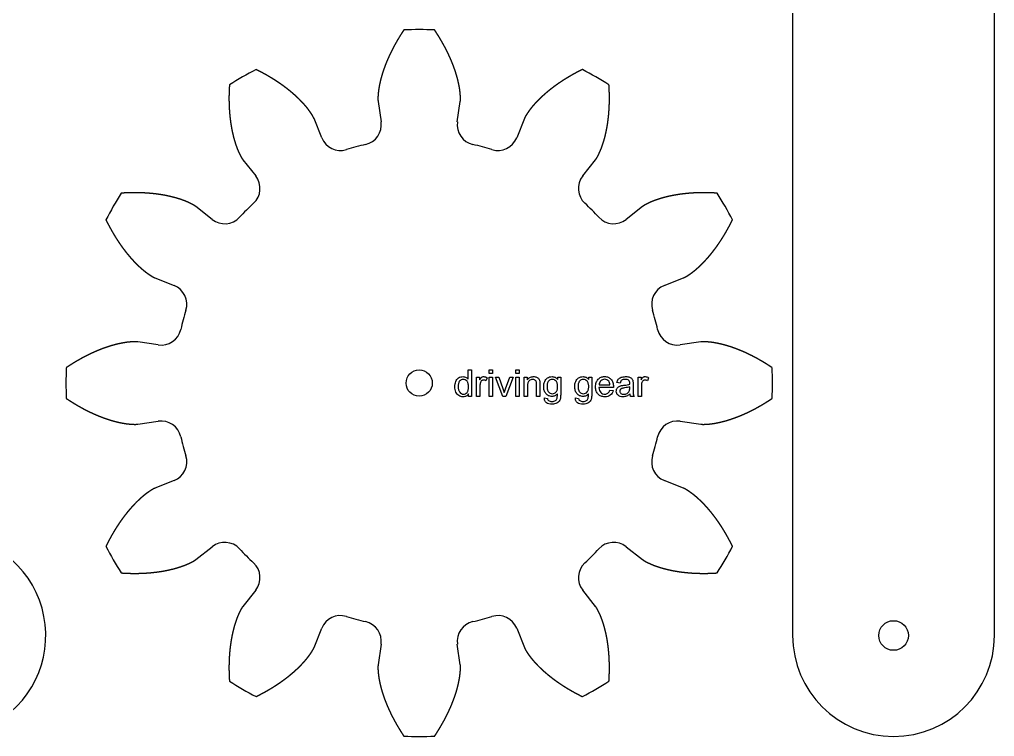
# Model space of a CAD drawing. Header units: millimetres. Extents: x 18 to 1169, y 18 to 1181.
# Drawn here: x 879 to 1168.8, y 18 to 231 of the extents above; entities that cross this region are included whole.
import ezdxf

# ---------------------------------------------------------------- set-up
doc = ezdxf.new("R2010")
doc.units = ezdxf.units.MM
doc.layers.add('cut', color=5, linetype='Continuous', true_color=0x0000ff)
doc.layers.add('line engraving', color=1, linetype='Continuous', true_color=0xff0000)

msp = doc.modelspace()

# ---------------------------------------------------------------- linework, layer by layer
at = {"layer": 'cut', "color": 5, "true_color": 0x0000ff}
for p, q in [((985.59, 206.69), (986.48, 200.59)), ((1009.14, 200.59), (1010.03, 206.69)), ((968.82, 195.86), (966.55, 201.58)), ((1029.07, 201.58), (1026.8, 195.86)), ((945.39, 189.36), (949.2, 184.53)), ((1046.42, 184.53), (1050.23, 189.36)), ((936.28, 171.61), (931.45, 175.42)), ((1064.18, 175.42), (1059.34, 171.61)), ((919.23, 154.26), (924.95, 151.99)), ((1070.67, 151.99), (1076.39, 154.26)), ((920.22, 134.33), (914.13, 135.22)), ((1081.5, 135.22), (1075.4, 134.33)), ((914.13, 110.78), (920.22, 111.67)), ((1075.4, 111.67), (1081.5, 110.78)), ((924.95, 94.01), (919.23, 91.74)), ((1076.39, 91.74), (1070.67, 94.01)), ((931.45, 70.58), (936.28, 74.39)), ((1059.34, 74.39), (1064.18, 70.58)), ((949.2, 61.47), (945.39, 56.64)), ((1050.23, 56.64), (1046.42, 61.47)), ((966.55, 44.42), (968.82, 50.14)), ((1026.8, 50.14), (1029.07, 44.42)), ((986.48, 45.41), (985.59, 39.31)), ((1010.03, 39.31), (1009.14, 45.41))]:
    msp.add_line(p, q, dxfattribs=at)
msp.add_lwpolyline([(1108.81, 382.8), (1108.81, 48, 1), (1168.81, 48), (1168.81, 382.8, 1)], format="xyb", close=True, dxfattribs=at)
for centre, radius in [((997.81, 123), 3.9), ((1138.81, 48), 4.4)]:
    msp.add_circle(centre, radius, dxfattribs=at)
for centre, radius, start, end in [((997.81, 123), 105, 87.5067, 92.4933), ((997.81, 123), 105, 117.5067, 122.4933), ((997.81, 123), 105, 57.5067, 62.4933), ((980.55, 199.73), 6, -77.3183, 8.3062), ((1015.08, 199.73), 6, 171.6938, -102.6817), ((974.4, 198.08), 6, -158.3062, -72.6817), ((1021.22, 198.08), 6, -107.3183, -21.6938), ((997.81, 123), 72.64, 102.6817, 107.3183), ((997.81, 123), 72.64, 72.6817, 77.3183), ((944.5, 180.81), 6, -47.3183, 38.3062), ((1051.13, 180.81), 6, 141.6938, -132.6817), ((997.81, 123), 105, 147.5067, 152.4933), ((997.81, 123), 105, 27.5067, 32.4933), ((997.81, 123), 72.64, 132.6817, 137.3183), ((997.81, 123), 72.64, 42.6817, 47.3183), ((940, 176.32), 6, -128.3062, -42.6817), ((1055.62, 176.32), 6, -137.3183, -51.6938), ((922.73, 146.41), 6, -17.3183, 68.3062), ((1072.89, 146.41), 6, 111.6938, -162.6817), ((997.81, 123), 72.64, 162.6817, 167.3183), ((997.81, 123), 72.64, 12.6817, 17.3183), ((921.08, 140.27), 6, -98.3062, -12.6817), ((1074.54, 140.27), 6, -167.3183, -81.6938), ((997.81, 123), 105, 177.5067, -177.5067), ((997.81, 123), 105, -2.4933, 2.4933), ((921.08, 105.73), 6, 12.6817, 98.3062), ((1074.54, 105.73), 6, 81.6938, 167.3183), ((997.81, 123), 72.64, -167.3183, -162.6817), ((997.81, 123), 72.64, -17.3183, -12.6817), ((922.73, 99.59), 6, -68.3062, 17.3183), ((1072.89, 99.59), 6, 162.6817, -111.6938), ((856.81, 48), 30, -132.939, 90), ((940, 69.68), 6, 42.6817, 128.3062), ((1055.62, 69.68), 6, 51.6938, 137.3183), ((997.81, 123), 105, -152.4933, -147.5067), ((997.81, 123), 72.64, -137.3183, -132.6817), ((997.81, 123), 72.64, -47.3183, -42.6817), ((997.81, 123), 105, -32.4933, -27.5067), ((944.5, 65.19), 6, -38.3062, 47.3183), ((1051.13, 65.19), 6, 132.6817, -141.6938), ((974.4, 47.92), 6, 72.6817, 158.3062), ((997.81, 123), 72.64, -107.3183, -102.6817), ((997.81, 123), 72.64, -77.3183, -72.6817), ((1021.22, 47.92), 6, 21.6938, 107.3183), ((980.55, 46.27), 6, -8.3062, 77.3183), ((1015.08, 46.27), 6, 102.6817, -171.6938), ((997.81, 123), 105, -122.4933, -117.5067), ((997.81, 123), 105, -62.4933, -57.5067), ((997.81, 123), 105, -92.4933, -87.5067)]:
    msp.add_arc(centre, radius, start, end, dxfattribs=at)
for points in [[(993.24, 227.9), (993.2, 227.84), (993.13, 227.73), (993.01, 227.55), (992.86, 227.32), (992.67, 227.03), (992.48, 226.73), (992.29, 226.44), (992.11, 226.14), (991.93, 225.85), (991.75, 225.55), (991.57, 225.26), (991.39, 224.96), (991.22, 224.67), (991.05, 224.37), (990.88, 224.07), (990.71, 223.77), (990.54, 223.48), (990.38, 223.18), (990.22, 222.88), (990.06, 222.58), (989.91, 222.28), (989.75, 221.98), (989.6, 221.67), (989.45, 221.37), (989.3, 221.07), (989.16, 220.77), (989.02, 220.47), (988.87, 220.16), (988.74, 219.86), (988.6, 219.56), (988.47, 219.25), (988.34, 218.95), (988.21, 218.64), (988.08, 218.34), (987.96, 218.03), (987.84, 217.73), (987.72, 217.42), (987.6, 217.12), (987.49, 216.81), (987.38, 216.51), (987.27, 216.2), (987.17, 215.89), (987.06, 215.58), (986.97, 215.28), (986.87, 214.97), (986.77, 214.66), (986.68, 214.36), (986.59, 214.05), (986.51, 213.74), (986.43, 213.43), (986.35, 213.12), (986.27, 212.82), (986.2, 212.51), (986.13, 212.2), (986.06, 211.89), (986, 211.58), (985.94, 211.28), (985.88, 210.97), (985.83, 210.66), (985.78, 210.35), (985.73, 210.04), (985.7, 209.74), (985.66, 209.43), (985.63, 209.12), (985.61, 208.82), (985.58, 208.51), (985.56, 208.2), (985.55, 207.9), (985.54, 207.59), (985.54, 207.29), (985.55, 207.05), (985.57, 206.87), (985.58, 206.75), (985.59, 206.69)], [(1010.03, 206.69), (1010.04, 206.75), (1010.05, 206.87), (1010.07, 207.05), (1010.08, 207.29), (1010.08, 207.59), (1010.07, 207.9), (1010.06, 208.2), (1010.04, 208.51), (1010.01, 208.82), (1009.99, 209.12), (1009.96, 209.43), (1009.92, 209.74), (1009.89, 210.04), (1009.84, 210.35), (1009.79, 210.66), (1009.74, 210.97), (1009.68, 211.28), (1009.62, 211.58), (1009.56, 211.89), (1009.49, 212.2), (1009.42, 212.51), (1009.35, 212.82), (1009.27, 213.12), (1009.2, 213.43), (1009.11, 213.74), (1009.03, 214.05), (1008.94, 214.36), (1008.85, 214.66), (1008.75, 214.97), (1008.66, 215.28), (1008.56, 215.58), (1008.45, 215.89), (1008.35, 216.2), (1008.24, 216.51), (1008.13, 216.81), (1008.02, 217.12), (1007.9, 217.42), (1007.78, 217.73), (1007.66, 218.03), (1007.54, 218.34), (1007.41, 218.64), (1007.28, 218.95), (1007.15, 219.25), (1007.02, 219.56), (1006.88, 219.86), (1006.75, 220.16), (1006.61, 220.47), (1006.46, 220.77), (1006.32, 221.07), (1006.17, 221.37), (1006.02, 221.67), (1005.87, 221.98), (1005.72, 222.28), (1005.56, 222.58), (1005.4, 222.88), (1005.24, 223.18), (1005.08, 223.48), (1004.91, 223.77), (1004.74, 224.07), (1004.57, 224.37), (1004.4, 224.67), (1004.23, 224.96), (1004.05, 225.26), (1003.88, 225.55), (1003.7, 225.85), (1003.51, 226.14), (1003.33, 226.44), (1003.14, 226.73), (1002.96, 227.03), (1002.77, 227.32), (1002.61, 227.55), (1002.5, 227.73), (1002.42, 227.84), (1002.38, 227.9)], [(966.55, 201.58), (966.53, 201.64), (966.48, 201.75), (966.4, 201.92), (966.29, 202.13), (966.14, 202.4), (965.98, 202.66), (965.81, 202.91), (965.64, 203.17), (965.47, 203.42), (965.29, 203.67), (965.12, 203.93), (964.93, 204.17), (964.75, 204.42), (964.55, 204.67), (964.36, 204.91), (964.16, 205.15), (963.95, 205.39), (963.75, 205.62), (963.54, 205.86), (963.33, 206.09), (963.11, 206.32), (962.9, 206.55), (962.68, 206.78), (962.45, 207.01), (962.23, 207.23), (962, 207.46), (961.77, 207.68), (961.54, 207.9), (961.3, 208.12), (961.06, 208.34), (960.82, 208.55), (960.58, 208.77), (960.34, 208.98), (960.09, 209.19), (959.84, 209.4), (959.59, 209.61), (959.34, 209.82), (959.08, 210.02), (958.82, 210.23), (958.57, 210.43), (958.3, 210.63), (958.04, 210.83), (957.77, 211.03), (957.51, 211.23), (957.24, 211.42), (956.97, 211.61), (956.69, 211.81), (956.42, 212), (956.14, 212.19), (955.86, 212.37), (955.58, 212.56), (955.3, 212.75), (955.02, 212.93), (954.73, 213.11), (954.45, 213.29), (954.16, 213.47), (953.87, 213.65), (953.57, 213.82), (953.28, 214), (952.98, 214.17), (952.69, 214.34), (952.39, 214.51), (952.09, 214.68), (951.79, 214.85), (951.48, 215.01), (951.18, 215.18), (950.87, 215.34), (950.56, 215.5), (950.25, 215.66), (949.94, 215.82), (949.69, 215.94), (949.5, 216.04), (949.38, 216.1), (949.32, 216.13)], [(1046.3, 216.13), (1046.24, 216.1), (1046.12, 216.04), (1045.93, 215.94), (1045.68, 215.82), (1045.37, 215.66), (1045.06, 215.5), (1044.75, 215.34), (1044.44, 215.18), (1044.14, 215.01), (1043.84, 214.85), (1043.53, 214.68), (1043.23, 214.51), (1042.93, 214.34), (1042.64, 214.17), (1042.34, 214), (1042.05, 213.82), (1041.76, 213.65), (1041.46, 213.47), (1041.18, 213.29), (1040.89, 213.11), (1040.6, 212.93), (1040.32, 212.75), (1040.04, 212.56), (1039.76, 212.37), (1039.48, 212.19), (1039.2, 212), (1038.93, 211.81), (1038.65, 211.61), (1038.38, 211.42), (1038.11, 211.23), (1037.85, 211.03), (1037.58, 210.83), (1037.32, 210.63), (1037.06, 210.43), (1036.8, 210.23), (1036.54, 210.02), (1036.28, 209.82), (1036.03, 209.61), (1035.78, 209.4), (1035.53, 209.19), (1035.28, 208.98), (1035.04, 208.77), (1034.8, 208.55), (1034.56, 208.34), (1034.32, 208.12), (1034.08, 207.9), (1033.85, 207.68), (1033.62, 207.46), (1033.39, 207.23), (1033.17, 207.01), (1032.94, 206.78), (1032.72, 206.55), (1032.51, 206.32), (1032.29, 206.09), (1032.08, 205.86), (1031.87, 205.62), (1031.67, 205.39), (1031.46, 205.15), (1031.26, 204.91), (1031.07, 204.67), (1030.88, 204.42), (1030.69, 204.17), (1030.51, 203.93), (1030.33, 203.67), (1030.15, 203.42), (1029.98, 203.17), (1029.81, 202.91), (1029.64, 202.66), (1029.48, 202.4), (1029.33, 202.13), (1029.22, 201.92), (1029.14, 201.75), (1029.09, 201.64), (1029.07, 201.58)], [(941.4, 211.56), (941.4, 211.49), (941.39, 211.35), (941.38, 211.14), (941.36, 210.86), (941.34, 210.52), (941.33, 210.17), (941.31, 209.82), (941.3, 209.47), (941.29, 209.13), (941.28, 208.78), (941.27, 208.44), (941.27, 208.09), (941.27, 207.75), (941.27, 207.41), (941.27, 207.06), (941.27, 206.72), (941.28, 206.38), (941.29, 206.04), (941.3, 205.7), (941.31, 205.36), (941.33, 205.02), (941.34, 204.69), (941.36, 204.35), (941.38, 204.01), (941.41, 203.68), (941.43, 203.34), (941.46, 203.01), (941.49, 202.68), (941.52, 202.35), (941.56, 202.02), (941.59, 201.69), (941.63, 201.36), (941.67, 201.03), (941.72, 200.7), (941.76, 200.38), (941.81, 200.05), (941.86, 199.73), (941.91, 199.41), (941.97, 199.08), (942.03, 198.76), (942.09, 198.44), (942.15, 198.13), (942.21, 197.81), (942.28, 197.49), (942.35, 197.18), (942.42, 196.86), (942.5, 196.55), (942.57, 196.24), (942.65, 195.93), (942.73, 195.62), (942.82, 195.32), (942.91, 195.01), (943, 194.71), (943.09, 194.41), (943.19, 194.11), (943.29, 193.81), (943.39, 193.51), (943.5, 193.22), (943.6, 192.93), (943.71, 192.63), (943.83, 192.35), (943.95, 192.06), (944.07, 191.78), (944.2, 191.5), (944.33, 191.22), (944.47, 190.94), (944.6, 190.67), (944.74, 190.39), (944.89, 190.12), (945.04, 189.86), (945.17, 189.66), (945.28, 189.51), (945.35, 189.41), (945.39, 189.36)], [(1050.23, 189.36), (1050.27, 189.41), (1050.35, 189.51), (1050.45, 189.66), (1050.58, 189.86), (1050.74, 190.12), (1050.88, 190.39), (1051.02, 190.67), (1051.15, 190.94), (1051.29, 191.22), (1051.42, 191.5), (1051.55, 191.78), (1051.67, 192.06), (1051.79, 192.35), (1051.91, 192.63), (1052.02, 192.93), (1052.12, 193.22), (1052.23, 193.51), (1052.33, 193.81), (1052.43, 194.11), (1052.53, 194.41), (1052.62, 194.71), (1052.71, 195.01), (1052.8, 195.32), (1052.89, 195.62), (1052.97, 195.93), (1053.05, 196.24), (1053.13, 196.55), (1053.2, 196.86), (1053.27, 197.18), (1053.34, 197.49), (1053.41, 197.81), (1053.47, 198.13), (1053.54, 198.44), (1053.6, 198.76), (1053.65, 199.08), (1053.71, 199.41), (1053.76, 199.73), (1053.81, 200.05), (1053.86, 200.38), (1053.9, 200.7), (1053.95, 201.03), (1053.99, 201.36), (1054.03, 201.69), (1054.06, 202.02), (1054.1, 202.35), (1054.13, 202.68), (1054.16, 203.01), (1054.19, 203.34), (1054.21, 203.68), (1054.24, 204.01), (1054.26, 204.35), (1054.28, 204.69), (1054.29, 205.02), (1054.31, 205.36), (1054.32, 205.7), (1054.33, 206.04), (1054.34, 206.38), (1054.35, 206.72), (1054.35, 207.06), (1054.35, 207.41), (1054.35, 207.75), (1054.35, 208.09), (1054.35, 208.44), (1054.34, 208.78), (1054.33, 209.13), (1054.32, 209.47), (1054.31, 209.82), (1054.3, 210.17), (1054.28, 210.52), (1054.26, 210.86), (1054.24, 211.14), (1054.23, 211.35), (1054.22, 211.49), (1054.22, 211.56)], [(931.45, 175.42), (931.4, 175.46), (931.3, 175.53), (931.15, 175.64), (930.95, 175.77), (930.69, 175.93), (930.42, 176.07), (930.14, 176.21), (929.87, 176.34), (929.59, 176.48), (929.31, 176.61), (929.03, 176.74), (928.75, 176.86), (928.47, 176.98), (928.18, 177.1), (927.89, 177.21), (927.59, 177.31), (927.3, 177.42), (927, 177.52), (926.7, 177.62), (926.4, 177.72), (926.1, 177.81), (925.8, 177.9), (925.49, 177.99), (925.19, 178.08), (924.88, 178.16), (924.57, 178.24), (924.26, 178.31), (923.95, 178.39), (923.63, 178.46), (923.32, 178.53), (923, 178.6), (922.69, 178.66), (922.37, 178.73), (922.05, 178.79), (921.73, 178.84), (921.41, 178.9), (921.08, 178.95), (920.76, 179), (920.43, 179.05), (920.11, 179.09), (919.78, 179.14), (919.45, 179.18), (919.12, 179.22), (918.79, 179.25), (918.46, 179.29), (918.13, 179.32), (917.8, 179.35), (917.47, 179.38), (917.13, 179.4), (916.8, 179.43), (916.46, 179.45), (916.12, 179.47), (915.79, 179.48), (915.45, 179.5), (915.11, 179.51), (914.77, 179.52), (914.43, 179.53), (914.09, 179.54), (913.75, 179.54), (913.4, 179.54), (913.06, 179.54), (912.72, 179.54), (912.37, 179.54), (912.03, 179.53), (911.68, 179.52), (911.34, 179.51), (910.99, 179.5), (910.64, 179.48), (910.29, 179.47), (909.95, 179.45), (909.67, 179.43), (909.46, 179.42), (909.32, 179.41), (909.25, 179.41)], [(1086.37, 179.41), (1086.3, 179.41), (1086.16, 179.42), (1085.95, 179.43), (1085.67, 179.45), (1085.33, 179.47), (1084.98, 179.48), (1084.63, 179.5), (1084.28, 179.51), (1083.94, 179.52), (1083.59, 179.53), (1083.25, 179.54), (1082.9, 179.54), (1082.56, 179.54), (1082.22, 179.54), (1081.87, 179.54), (1081.53, 179.54), (1081.19, 179.53), (1080.85, 179.52), (1080.51, 179.51), (1080.17, 179.5), (1079.83, 179.48), (1079.5, 179.47), (1079.16, 179.45), (1078.82, 179.43), (1078.49, 179.4), (1078.15, 179.38), (1077.82, 179.35), (1077.49, 179.32), (1077.16, 179.29), (1076.83, 179.25), (1076.5, 179.22), (1076.17, 179.18), (1075.84, 179.14), (1075.51, 179.09), (1075.19, 179.05), (1074.86, 179), (1074.54, 178.95), (1074.22, 178.9), (1073.89, 178.84), (1073.57, 178.79), (1073.25, 178.73), (1072.94, 178.66), (1072.62, 178.6), (1072.3, 178.53), (1071.99, 178.46), (1071.67, 178.39), (1071.36, 178.31), (1071.05, 178.24), (1070.74, 178.16), (1070.43, 178.08), (1070.13, 177.99), (1069.82, 177.9), (1069.52, 177.81), (1069.22, 177.72), (1068.92, 177.62), (1068.62, 177.52), (1068.32, 177.42), (1068.03, 177.31), (1067.74, 177.21), (1067.44, 177.1), (1067.16, 176.98), (1066.87, 176.86), (1066.59, 176.74), (1066.31, 176.61), (1066.03, 176.48), (1065.75, 176.34), (1065.48, 176.21), (1065.2, 176.07), (1064.93, 175.93), (1064.67, 175.77), (1064.47, 175.64), (1064.32, 175.53), (1064.22, 175.46), (1064.18, 175.42)], [(904.68, 171.49), (904.71, 171.43), (904.77, 171.31), (904.87, 171.12), (904.99, 170.87), (905.15, 170.56), (905.31, 170.25), (905.47, 169.94), (905.63, 169.63), (905.8, 169.33), (905.96, 169.02), (906.13, 168.72), (906.3, 168.42), (906.47, 168.12), (906.64, 167.83), (906.81, 167.53), (906.99, 167.24), (907.16, 166.94), (907.34, 166.65), (907.52, 166.37), (907.7, 166.08), (907.88, 165.79), (908.07, 165.51), (908.25, 165.23), (908.44, 164.95), (908.62, 164.67), (908.81, 164.39), (909, 164.12), (909.2, 163.84), (909.39, 163.57), (909.58, 163.3), (909.78, 163.04), (909.98, 162.77), (910.18, 162.51), (910.38, 162.25), (910.58, 161.99), (910.79, 161.73), (910.99, 161.47), (911.2, 161.22), (911.41, 160.97), (911.62, 160.72), (911.83, 160.47), (912.04, 160.23), (912.26, 159.99), (912.47, 159.75), (912.69, 159.51), (912.91, 159.27), (913.13, 159.04), (913.35, 158.81), (913.58, 158.58), (913.8, 158.36), (914.03, 158.13), (914.26, 157.91), (914.49, 157.7), (914.72, 157.48), (914.95, 157.27), (915.19, 157.06), (915.43, 156.86), (915.66, 156.65), (915.9, 156.45), (916.15, 156.26), (916.39, 156.06), (916.64, 155.88), (916.89, 155.69), (917.14, 155.52), (917.39, 155.34), (917.64, 155.17), (917.9, 155), (918.15, 154.83), (918.41, 154.67), (918.68, 154.52), (918.89, 154.41), (919.06, 154.33), (919.17, 154.28), (919.23, 154.26)], [(1076.39, 154.26), (1076.45, 154.28), (1076.56, 154.33), (1076.73, 154.41), (1076.94, 154.52), (1077.21, 154.67), (1077.47, 154.83), (1077.72, 155), (1077.98, 155.17), (1078.23, 155.34), (1078.48, 155.52), (1078.74, 155.69), (1078.98, 155.88), (1079.23, 156.06), (1079.48, 156.26), (1079.72, 156.45), (1079.96, 156.65), (1080.2, 156.86), (1080.43, 157.06), (1080.67, 157.27), (1080.9, 157.48), (1081.13, 157.7), (1081.36, 157.91), (1081.59, 158.13), (1081.82, 158.36), (1082.04, 158.58), (1082.27, 158.81), (1082.49, 159.04), (1082.71, 159.27), (1082.93, 159.51), (1083.15, 159.75), (1083.36, 159.99), (1083.58, 160.23), (1083.79, 160.47), (1084, 160.72), (1084.21, 160.97), (1084.42, 161.22), (1084.63, 161.47), (1084.83, 161.73), (1085.04, 161.99), (1085.24, 162.25), (1085.44, 162.51), (1085.64, 162.77), (1085.84, 163.04), (1086.04, 163.3), (1086.23, 163.57), (1086.42, 163.84), (1086.62, 164.12), (1086.81, 164.39), (1087, 164.67), (1087.18, 164.95), (1087.37, 165.23), (1087.56, 165.51), (1087.74, 165.79), (1087.92, 166.08), (1088.1, 166.37), (1088.28, 166.65), (1088.46, 166.94), (1088.63, 167.24), (1088.81, 167.53), (1088.98, 167.83), (1089.15, 168.12), (1089.32, 168.42), (1089.49, 168.72), (1089.66, 169.02), (1089.82, 169.33), (1089.99, 169.63), (1090.15, 169.94), (1090.31, 170.25), (1090.47, 170.56), (1090.63, 170.87), (1090.75, 171.12), (1090.85, 171.31), (1090.91, 171.43), (1090.94, 171.49)], [(914.13, 135.22), (914.07, 135.23), (913.94, 135.24), (913.76, 135.26), (913.52, 135.27), (913.22, 135.27), (912.91, 135.26), (912.61, 135.25), (912.3, 135.23), (911.99, 135.2), (911.69, 135.18), (911.38, 135.15), (911.07, 135.11), (910.77, 135.08), (910.46, 135.03), (910.15, 134.98), (909.84, 134.93), (909.53, 134.87), (909.23, 134.81), (908.92, 134.75), (908.61, 134.68), (908.3, 134.61), (907.99, 134.54), (907.69, 134.46), (907.38, 134.38), (907.07, 134.3), (906.76, 134.22), (906.45, 134.13), (906.15, 134.04), (905.84, 133.94), (905.53, 133.85), (905.23, 133.75), (904.92, 133.64), (904.61, 133.54), (904.31, 133.43), (904, 133.32), (903.69, 133.21), (903.39, 133.09), (903.08, 132.97), (902.78, 132.85), (902.47, 132.73), (902.17, 132.6), (901.86, 132.47), (901.56, 132.34), (901.25, 132.21), (900.95, 132.07), (900.65, 131.94), (900.34, 131.8), (900.04, 131.65), (899.74, 131.51), (899.44, 131.36), (899.14, 131.21), (898.83, 131.06), (898.53, 130.9), (898.23, 130.75), (897.93, 130.59), (897.63, 130.43), (897.34, 130.27), (897.04, 130.1), (896.74, 129.93), (896.44, 129.76), (896.14, 129.59), (895.85, 129.42), (895.55, 129.24), (895.26, 129.07), (894.96, 128.89), (894.67, 128.7), (894.37, 128.52), (894.08, 128.33), (893.79, 128.14), (893.49, 127.95), (893.26, 127.8), (893.08, 127.68), (892.97, 127.61), (892.91, 127.57)], [(1102.71, 127.57), (1102.65, 127.61), (1102.54, 127.68), (1102.36, 127.8), (1102.13, 127.95), (1101.84, 128.14), (1101.54, 128.33), (1101.25, 128.52), (1100.95, 128.7), (1100.66, 128.89), (1100.37, 129.07), (1100.07, 129.24), (1099.77, 129.42), (1099.48, 129.59), (1099.18, 129.76), (1098.88, 129.93), (1098.58, 130.1), (1098.29, 130.27), (1097.99, 130.43), (1097.69, 130.59), (1097.39, 130.75), (1097.09, 130.9), (1096.79, 131.06), (1096.49, 131.21), (1096.18, 131.36), (1095.88, 131.51), (1095.58, 131.65), (1095.28, 131.8), (1094.97, 131.94), (1094.67, 132.07), (1094.37, 132.21), (1094.06, 132.34), (1093.76, 132.47), (1093.45, 132.6), (1093.15, 132.73), (1092.84, 132.85), (1092.54, 132.97), (1092.23, 133.09), (1091.93, 133.21), (1091.62, 133.32), (1091.32, 133.43), (1091.01, 133.54), (1090.7, 133.64), (1090.4, 133.75), (1090.09, 133.85), (1089.78, 133.94), (1089.47, 134.04), (1089.17, 134.13), (1088.86, 134.22), (1088.55, 134.3), (1088.24, 134.38), (1087.93, 134.46), (1087.63, 134.54), (1087.32, 134.61), (1087.01, 134.68), (1086.7, 134.75), (1086.39, 134.81), (1086.09, 134.87), (1085.78, 134.93), (1085.47, 134.98), (1085.16, 135.03), (1084.86, 135.08), (1084.55, 135.11), (1084.24, 135.15), (1083.93, 135.18), (1083.63, 135.2), (1083.32, 135.23), (1083.01, 135.25), (1082.71, 135.26), (1082.4, 135.27), (1082.1, 135.27), (1081.86, 135.26), (1081.68, 135.24), (1081.56, 135.23), (1081.5, 135.22)], [(892.91, 118.43), (892.97, 118.39), (893.08, 118.32), (893.26, 118.2), (893.49, 118.05), (893.79, 117.86), (894.08, 117.67), (894.37, 117.48), (894.67, 117.3), (894.96, 117.11), (895.26, 116.93), (895.55, 116.76), (895.85, 116.58), (896.14, 116.41), (896.44, 116.24), (896.74, 116.07), (897.04, 115.9), (897.34, 115.73), (897.63, 115.57), (897.93, 115.41), (898.23, 115.25), (898.53, 115.1), (898.83, 114.94), (899.14, 114.79), (899.44, 114.64), (899.74, 114.49), (900.04, 114.35), (900.34, 114.2), (900.65, 114.06), (900.95, 113.93), (901.25, 113.79), (901.56, 113.66), (901.86, 113.53), (902.17, 113.4), (902.47, 113.27), (902.78, 113.15), (903.08, 113.03), (903.39, 112.91), (903.69, 112.79), (904, 112.68), (904.31, 112.57), (904.61, 112.46), (904.92, 112.36), (905.23, 112.25), (905.53, 112.15), (905.84, 112.06), (906.15, 111.96), (906.45, 111.87), (906.76, 111.78), (907.07, 111.7), (907.38, 111.62), (907.69, 111.54), (907.99, 111.46), (908.3, 111.39), (908.61, 111.32), (908.92, 111.25), (909.23, 111.19), (909.53, 111.13), (909.84, 111.07), (910.15, 111.02), (910.46, 110.97), (910.77, 110.92), (911.07, 110.89), (911.38, 110.85), (911.69, 110.82), (911.99, 110.8), (912.3, 110.77), (912.61, 110.75), (912.91, 110.74), (913.22, 110.73), (913.52, 110.73), (913.76, 110.74), (913.94, 110.76), (914.07, 110.77), (914.13, 110.78)], [(1081.5, 110.78), (1081.56, 110.77), (1081.68, 110.76), (1081.86, 110.74), (1082.1, 110.73), (1082.4, 110.73), (1082.71, 110.74), (1083.01, 110.75), (1083.32, 110.77), (1083.63, 110.8), (1083.93, 110.82), (1084.24, 110.85), (1084.55, 110.89), (1084.86, 110.92), (1085.16, 110.97), (1085.47, 111.02), (1085.78, 111.07), (1086.09, 111.13), (1086.39, 111.19), (1086.7, 111.25), (1087.01, 111.32), (1087.32, 111.39), (1087.63, 111.46), (1087.93, 111.54), (1088.24, 111.62), (1088.55, 111.7), (1088.86, 111.78), (1089.17, 111.87), (1089.47, 111.96), (1089.78, 112.06), (1090.09, 112.15), (1090.4, 112.25), (1090.7, 112.36), (1091.01, 112.46), (1091.32, 112.57), (1091.62, 112.68), (1091.93, 112.79), (1092.23, 112.91), (1092.54, 113.03), (1092.84, 113.15), (1093.15, 113.27), (1093.45, 113.4), (1093.76, 113.53), (1094.06, 113.66), (1094.37, 113.79), (1094.67, 113.93), (1094.97, 114.06), (1095.28, 114.2), (1095.58, 114.35), (1095.88, 114.49), (1096.18, 114.64), (1096.49, 114.79), (1096.79, 114.94), (1097.09, 115.1), (1097.39, 115.25), (1097.69, 115.41), (1097.99, 115.57), (1098.29, 115.73), (1098.58, 115.9), (1098.88, 116.07), (1099.18, 116.24), (1099.48, 116.41), (1099.77, 116.58), (1100.07, 116.76), (1100.37, 116.93), (1100.66, 117.11), (1100.95, 117.3), (1101.25, 117.48), (1101.54, 117.67), (1101.84, 117.86), (1102.13, 118.05), (1102.36, 118.2), (1102.54, 118.32), (1102.65, 118.39), (1102.71, 118.43)], [(919.23, 91.74), (919.17, 91.72), (919.06, 91.67), (918.89, 91.59), (918.68, 91.48), (918.41, 91.33), (918.15, 91.17), (917.9, 91), (917.64, 90.83), (917.39, 90.66), (917.14, 90.48), (916.89, 90.31), (916.64, 90.12), (916.39, 89.94), (916.15, 89.74), (915.9, 89.55), (915.66, 89.35), (915.43, 89.14), (915.19, 88.94), (914.95, 88.73), (914.72, 88.52), (914.49, 88.3), (914.26, 88.09), (914.03, 87.87), (913.8, 87.64), (913.58, 87.42), (913.35, 87.19), (913.13, 86.96), (912.91, 86.73), (912.69, 86.49), (912.47, 86.25), (912.26, 86.01), (912.04, 85.77), (911.83, 85.53), (911.62, 85.28), (911.41, 85.03), (911.2, 84.78), (910.99, 84.53), (910.79, 84.27), (910.58, 84.01), (910.38, 83.75), (910.18, 83.49), (909.98, 83.23), (909.78, 82.96), (909.58, 82.7), (909.39, 82.43), (909.2, 82.16), (909, 81.88), (908.81, 81.61), (908.62, 81.33), (908.44, 81.05), (908.25, 80.77), (908.07, 80.49), (907.88, 80.21), (907.7, 79.92), (907.52, 79.63), (907.34, 79.35), (907.16, 79.06), (906.99, 78.76), (906.81, 78.47), (906.64, 78.17), (906.47, 77.88), (906.3, 77.58), (906.13, 77.28), (905.96, 76.98), (905.8, 76.67), (905.63, 76.37), (905.47, 76.06), (905.31, 75.75), (905.15, 75.44), (904.99, 75.13), (904.87, 74.88), (904.77, 74.69), (904.71, 74.57), (904.68, 74.51)], [(1090.94, 74.51), (1090.91, 74.57), (1090.85, 74.69), (1090.75, 74.88), (1090.63, 75.13), (1090.47, 75.44), (1090.31, 75.75), (1090.15, 76.06), (1089.99, 76.37), (1089.82, 76.67), (1089.66, 76.98), (1089.49, 77.28), (1089.32, 77.58), (1089.15, 77.88), (1088.98, 78.17), (1088.81, 78.47), (1088.63, 78.76), (1088.46, 79.06), (1088.28, 79.35), (1088.1, 79.63), (1087.92, 79.92), (1087.74, 80.21), (1087.56, 80.49), (1087.37, 80.77), (1087.18, 81.05), (1087, 81.33), (1086.81, 81.61), (1086.62, 81.88), (1086.42, 82.16), (1086.23, 82.43), (1086.04, 82.7), (1085.84, 82.96), (1085.64, 83.23), (1085.44, 83.49), (1085.24, 83.75), (1085.04, 84.01), (1084.83, 84.27), (1084.63, 84.53), (1084.42, 84.78), (1084.21, 85.03), (1084, 85.28), (1083.79, 85.53), (1083.58, 85.77), (1083.36, 86.01), (1083.15, 86.25), (1082.93, 86.49), (1082.71, 86.73), (1082.49, 86.96), (1082.27, 87.19), (1082.04, 87.42), (1081.82, 87.64), (1081.59, 87.87), (1081.36, 88.09), (1081.13, 88.3), (1080.9, 88.52), (1080.67, 88.73), (1080.43, 88.94), (1080.2, 89.14), (1079.96, 89.35), (1079.72, 89.55), (1079.48, 89.74), (1079.23, 89.94), (1078.98, 90.12), (1078.74, 90.31), (1078.48, 90.48), (1078.23, 90.66), (1077.98, 90.83), (1077.72, 91), (1077.47, 91.17), (1077.21, 91.33), (1076.94, 91.48), (1076.73, 91.59), (1076.56, 91.67), (1076.45, 91.72), (1076.39, 91.74)], [(909.25, 66.59), (909.32, 66.59), (909.46, 66.58), (909.67, 66.57), (909.95, 66.55), (910.29, 66.53), (910.64, 66.52), (910.99, 66.5), (911.34, 66.49), (911.68, 66.48), (912.03, 66.47), (912.37, 66.46), (912.72, 66.46), (913.06, 66.46), (913.4, 66.46), (913.75, 66.46), (914.09, 66.46), (914.43, 66.47), (914.77, 66.48), (915.11, 66.49), (915.45, 66.5), (915.79, 66.52), (916.12, 66.53), (916.46, 66.55), (916.8, 66.57), (917.13, 66.6), (917.47, 66.62), (917.8, 66.65), (918.13, 66.68), (918.46, 66.71), (918.79, 66.75), (919.12, 66.78), (919.45, 66.82), (919.78, 66.86), (920.11, 66.91), (920.43, 66.95), (920.76, 67), (921.08, 67.05), (921.41, 67.1), (921.73, 67.16), (922.05, 67.21), (922.37, 67.27), (922.69, 67.34), (923, 67.4), (923.32, 67.47), (923.63, 67.54), (923.95, 67.61), (924.26, 67.69), (924.57, 67.76), (924.88, 67.84), (925.19, 67.92), (925.49, 68.01), (925.8, 68.1), (926.1, 68.19), (926.4, 68.28), (926.7, 68.38), (927, 68.48), (927.3, 68.58), (927.59, 68.69), (927.89, 68.79), (928.18, 68.9), (928.47, 69.02), (928.75, 69.14), (929.03, 69.26), (929.31, 69.39), (929.59, 69.52), (929.87, 69.66), (930.14, 69.79), (930.42, 69.93), (930.69, 70.07), (930.95, 70.23), (931.15, 70.36), (931.3, 70.47), (931.4, 70.54), (931.45, 70.58)], [(1064.18, 70.58), (1064.22, 70.54), (1064.32, 70.47), (1064.47, 70.36), (1064.67, 70.23), (1064.93, 70.07), (1065.2, 69.93), (1065.48, 69.79), (1065.75, 69.66), (1066.03, 69.52), (1066.31, 69.39), (1066.59, 69.26), (1066.87, 69.14), (1067.16, 69.02), (1067.44, 68.9), (1067.74, 68.79), (1068.03, 68.69), (1068.32, 68.58), (1068.62, 68.48), (1068.92, 68.38), (1069.22, 68.28), (1069.52, 68.19), (1069.82, 68.1), (1070.13, 68.01), (1070.43, 67.92), (1070.74, 67.84), (1071.05, 67.76), (1071.36, 67.69), (1071.67, 67.61), (1071.99, 67.54), (1072.3, 67.47), (1072.62, 67.4), (1072.94, 67.34), (1073.25, 67.27), (1073.57, 67.21), (1073.89, 67.16), (1074.22, 67.1), (1074.54, 67.05), (1074.86, 67), (1075.19, 66.95), (1075.51, 66.91), (1075.84, 66.86), (1076.17, 66.82), (1076.5, 66.78), (1076.83, 66.75), (1077.16, 66.71), (1077.49, 66.68), (1077.82, 66.65), (1078.15, 66.62), (1078.49, 66.6), (1078.82, 66.57), (1079.16, 66.55), (1079.5, 66.53), (1079.83, 66.52), (1080.17, 66.5), (1080.51, 66.49), (1080.85, 66.48), (1081.19, 66.47), (1081.53, 66.46), (1081.87, 66.46), (1082.22, 66.46), (1082.56, 66.46), (1082.9, 66.46), (1083.25, 66.46), (1083.59, 66.47), (1083.94, 66.48), (1084.28, 66.49), (1084.63, 66.5), (1084.98, 66.52), (1085.33, 66.53), (1085.67, 66.55), (1085.95, 66.57), (1086.16, 66.58), (1086.3, 66.59), (1086.37, 66.59)], [(945.39, 56.64), (945.35, 56.59), (945.28, 56.49), (945.17, 56.34), (945.04, 56.14), (944.89, 55.88), (944.74, 55.61), (944.6, 55.33), (944.47, 55.06), (944.33, 54.78), (944.2, 54.5), (944.07, 54.22), (943.95, 53.94), (943.83, 53.65), (943.71, 53.37), (943.6, 53.07), (943.5, 52.78), (943.39, 52.49), (943.29, 52.19), (943.19, 51.89), (943.09, 51.59), (943, 51.29), (942.91, 50.99), (942.82, 50.68), (942.73, 50.38), (942.65, 50.07), (942.57, 49.76), (942.5, 49.45), (942.42, 49.14), (942.35, 48.82), (942.28, 48.51), (942.21, 48.19), (942.15, 47.87), (942.09, 47.56), (942.03, 47.24), (941.97, 46.92), (941.91, 46.59), (941.86, 46.27), (941.81, 45.95), (941.76, 45.62), (941.72, 45.3), (941.67, 44.97), (941.63, 44.64), (941.59, 44.31), (941.56, 43.98), (941.52, 43.65), (941.49, 43.32), (941.46, 42.99), (941.43, 42.66), (941.41, 42.32), (941.38, 41.99), (941.36, 41.65), (941.34, 41.31), (941.33, 40.98), (941.31, 40.64), (941.3, 40.3), (941.29, 39.96), (941.28, 39.62), (941.27, 39.28), (941.27, 38.94), (941.27, 38.59), (941.27, 38.25), (941.27, 37.91), (941.27, 37.56), (941.28, 37.22), (941.29, 36.87), (941.3, 36.53), (941.31, 36.18), (941.33, 35.83), (941.34, 35.48), (941.36, 35.14), (941.38, 34.86), (941.39, 34.65), (941.4, 34.51), (941.4, 34.44)], [(1054.22, 34.44), (1054.22, 34.51), (1054.23, 34.65), (1054.24, 34.86), (1054.26, 35.14), (1054.28, 35.48), (1054.3, 35.83), (1054.31, 36.18), (1054.32, 36.53), (1054.33, 36.87), (1054.34, 37.22), (1054.35, 37.56), (1054.35, 37.91), (1054.35, 38.25), (1054.35, 38.59), (1054.35, 38.94), (1054.35, 39.28), (1054.34, 39.62), (1054.33, 39.96), (1054.32, 40.3), (1054.31, 40.64), (1054.29, 40.98), (1054.28, 41.31), (1054.26, 41.65), (1054.24, 41.99), (1054.21, 42.32), (1054.19, 42.66), (1054.16, 42.99), (1054.13, 43.32), (1054.1, 43.65), (1054.06, 43.98), (1054.03, 44.31), (1053.99, 44.64), (1053.95, 44.97), (1053.9, 45.3), (1053.86, 45.62), (1053.81, 45.95), (1053.76, 46.27), (1053.71, 46.59), (1053.65, 46.92), (1053.6, 47.24), (1053.54, 47.56), (1053.47, 47.87), (1053.41, 48.19), (1053.34, 48.51), (1053.27, 48.82), (1053.2, 49.14), (1053.13, 49.45), (1053.05, 49.76), (1052.97, 50.07), (1052.89, 50.38), (1052.8, 50.68), (1052.71, 50.99), (1052.62, 51.29), (1052.53, 51.59), (1052.43, 51.89), (1052.33, 52.19), (1052.23, 52.49), (1052.12, 52.78), (1052.02, 53.07), (1051.91, 53.37), (1051.79, 53.65), (1051.67, 53.94), (1051.55, 54.22), (1051.42, 54.5), (1051.29, 54.78), (1051.15, 55.06), (1051.02, 55.33), (1050.88, 55.61), (1050.74, 55.88), (1050.58, 56.14), (1050.45, 56.34), (1050.35, 56.49), (1050.27, 56.59), (1050.23, 56.64)], [(949.32, 29.87), (949.38, 29.9), (949.5, 29.96), (949.69, 30.06), (949.94, 30.18), (950.25, 30.34), (950.56, 30.5), (950.87, 30.66), (951.18, 30.82), (951.48, 30.99), (951.79, 31.15), (952.09, 31.32), (952.39, 31.49), (952.69, 31.66), (952.98, 31.83), (953.28, 32), (953.57, 32.18), (953.87, 32.35), (954.16, 32.53), (954.45, 32.71), (954.73, 32.89), (955.02, 33.07), (955.3, 33.25), (955.58, 33.44), (955.86, 33.63), (956.14, 33.81), (956.42, 34), (956.69, 34.19), (956.97, 34.39), (957.24, 34.58), (957.51, 34.77), (957.77, 34.97), (958.04, 35.17), (958.3, 35.37), (958.57, 35.57), (958.82, 35.77), (959.08, 35.98), (959.34, 36.18), (959.59, 36.39), (959.84, 36.6), (960.09, 36.81), (960.34, 37.02), (960.58, 37.23), (960.82, 37.45), (961.06, 37.66), (961.3, 37.88), (961.54, 38.1), (961.77, 38.32), (962, 38.54), (962.23, 38.77), (962.45, 38.99), (962.68, 39.22), (962.9, 39.45), (963.11, 39.68), (963.33, 39.91), (963.54, 40.14), (963.75, 40.38), (963.95, 40.61), (964.16, 40.85), (964.36, 41.09), (964.55, 41.33), (964.75, 41.58), (964.93, 41.83), (965.12, 42.07), (965.29, 42.33), (965.47, 42.58), (965.64, 42.83), (965.81, 43.09), (965.98, 43.34), (966.14, 43.6), (966.29, 43.87), (966.4, 44.08), (966.48, 44.25), (966.53, 44.36), (966.55, 44.42)], [(1029.07, 44.42), (1029.09, 44.36), (1029.14, 44.25), (1029.22, 44.08), (1029.33, 43.87), (1029.48, 43.6), (1029.64, 43.34), (1029.81, 43.09), (1029.98, 42.83), (1030.15, 42.58), (1030.33, 42.33), (1030.51, 42.07), (1030.69, 41.83), (1030.88, 41.58), (1031.07, 41.33), (1031.26, 41.09), (1031.46, 40.85), (1031.67, 40.61), (1031.87, 40.38), (1032.08, 40.14), (1032.29, 39.91), (1032.51, 39.68), (1032.72, 39.45), (1032.94, 39.22), (1033.17, 38.99), (1033.39, 38.77), (1033.62, 38.54), (1033.85, 38.32), (1034.08, 38.1), (1034.32, 37.88), (1034.56, 37.66), (1034.8, 37.45), (1035.04, 37.23), (1035.28, 37.02), (1035.53, 36.81), (1035.78, 36.6), (1036.03, 36.39), (1036.28, 36.18), (1036.54, 35.98), (1036.8, 35.77), (1037.06, 35.57), (1037.32, 35.37), (1037.58, 35.17), (1037.85, 34.97), (1038.11, 34.77), (1038.38, 34.58), (1038.65, 34.39), (1038.93, 34.19), (1039.2, 34), (1039.48, 33.81), (1039.76, 33.63), (1040.04, 33.44), (1040.32, 33.25), (1040.6, 33.07), (1040.89, 32.89), (1041.18, 32.71), (1041.46, 32.53), (1041.76, 32.35), (1042.05, 32.18), (1042.34, 32), (1042.64, 31.83), (1042.93, 31.66), (1043.23, 31.49), (1043.53, 31.32), (1043.84, 31.15), (1044.14, 30.99), (1044.44, 30.82), (1044.75, 30.66), (1045.06, 30.5), (1045.37, 30.34), (1045.68, 30.18), (1045.93, 30.06), (1046.12, 29.96), (1046.24, 29.9), (1046.3, 29.87)], [(985.59, 39.31), (985.58, 39.25), (985.57, 39.13), (985.55, 38.95), (985.54, 38.71), (985.54, 38.41), (985.55, 38.1), (985.56, 37.8), (985.58, 37.49), (985.61, 37.18), (985.63, 36.88), (985.66, 36.57), (985.7, 36.26), (985.73, 35.96), (985.78, 35.65), (985.83, 35.34), (985.88, 35.03), (985.94, 34.72), (986, 34.42), (986.06, 34.11), (986.13, 33.8), (986.2, 33.49), (986.27, 33.18), (986.35, 32.88), (986.43, 32.57), (986.51, 32.26), (986.59, 31.95), (986.68, 31.64), (986.77, 31.34), (986.87, 31.03), (986.97, 30.72), (987.06, 30.42), (987.17, 30.11), (987.27, 29.8), (987.38, 29.49), (987.49, 29.19), (987.6, 28.88), (987.72, 28.58), (987.84, 28.27), (987.96, 27.97), (988.08, 27.66), (988.21, 27.36), (988.34, 27.05), (988.47, 26.75), (988.6, 26.44), (988.74, 26.14), (988.87, 25.84), (989.02, 25.53), (989.16, 25.23), (989.3, 24.93), (989.45, 24.63), (989.6, 24.33), (989.75, 24.02), (989.91, 23.72), (990.06, 23.42), (990.22, 23.12), (990.38, 22.82), (990.54, 22.52), (990.71, 22.23), (990.88, 21.93), (991.05, 21.63), (991.22, 21.33), (991.39, 21.04), (991.57, 20.74), (991.75, 20.45), (991.93, 20.15), (992.11, 19.86), (992.29, 19.56), (992.48, 19.27), (992.67, 18.97), (992.86, 18.68), (993.01, 18.45), (993.13, 18.27), (993.2, 18.16), (993.24, 18.1)], [(1002.38, 18.1), (1002.42, 18.16), (1002.5, 18.27), (1002.61, 18.45), (1002.77, 18.68), (1002.96, 18.97), (1003.14, 19.27), (1003.33, 19.56), (1003.51, 19.86), (1003.7, 20.15), (1003.88, 20.45), (1004.05, 20.74), (1004.23, 21.04), (1004.4, 21.33), (1004.57, 21.63), (1004.74, 21.93), (1004.91, 22.23), (1005.08, 22.52), (1005.24, 22.82), (1005.4, 23.12), (1005.56, 23.42), (1005.72, 23.72), (1005.87, 24.02), (1006.02, 24.33), (1006.17, 24.63), (1006.32, 24.93), (1006.46, 25.23), (1006.61, 25.53), (1006.75, 25.84), (1006.88, 26.14), (1007.02, 26.44), (1007.15, 26.75), (1007.28, 27.05), (1007.41, 27.36), (1007.54, 27.66), (1007.66, 27.97), (1007.78, 28.27), (1007.9, 28.58), (1008.02, 28.88), (1008.13, 29.19), (1008.24, 29.49), (1008.35, 29.8), (1008.45, 30.11), (1008.56, 30.42), (1008.66, 30.72), (1008.75, 31.03), (1008.85, 31.34), (1008.94, 31.64), (1009.03, 31.95), (1009.11, 32.26), (1009.2, 32.57), (1009.27, 32.88), (1009.35, 33.18), (1009.42, 33.49), (1009.49, 33.8), (1009.56, 34.11), (1009.62, 34.42), (1009.68, 34.72), (1009.74, 35.03), (1009.79, 35.34), (1009.84, 35.65), (1009.89, 35.96), (1009.92, 36.26), (1009.96, 36.57), (1009.99, 36.88), (1010.01, 37.18), (1010.04, 37.49), (1010.06, 37.8), (1010.07, 38.1), (1010.08, 38.41), (1010.08, 38.71), (1010.07, 38.95), (1010.05, 39.13), (1010.04, 39.25), (1010.03, 39.31)]]:
    msp.add_open_spline(points, degree=5, dxfattribs=at)
at = {"layer": 'line engraving', "color": 1, "true_color": 0xff0000}
for points in [[(1012.46, 119.04), (1012.46, 119.76), (1012.32, 119.56), (1012.16, 119.39), (1011.98, 119.24), (1011.79, 119.12), (1011.58, 119.03), (1011.35, 118.96), (1011.11, 118.92), (1010.86, 118.91), (1010.52, 118.93), (1010.2, 119), (1009.89, 119.12), (1009.59, 119.29), (1009.32, 119.5), (1009.08, 119.74), (1008.88, 120.02), (1008.7, 120.34), (1008.56, 120.7), (1008.47, 121.07), (1008.41, 121.48), (1008.39, 121.9), (1008.4, 122.32), (1008.46, 122.72), (1008.55, 123.1), (1008.67, 123.46), (1008.83, 123.79), (1009.03, 124.08), (1009.26, 124.33), (1009.53, 124.53), (1009.83, 124.7), (1010.14, 124.81), (1010.47, 124.88), (1010.81, 124.91), (1011.06, 124.89), (1011.3, 124.85), (1011.53, 124.78), (1011.74, 124.69), (1011.93, 124.57), (1012.1, 124.44), (1012.26, 124.29), (1012.4, 124.12), (1012.4, 126.96), (1013.36, 126.96), (1013.36, 119.04), (1012.46, 119.04)], [(1014.88, 119.04), (1014.88, 124.78), (1015.76, 124.78), (1015.76, 123.91), (1015.92, 124.19), (1016.08, 124.41), (1016.23, 124.59), (1016.38, 124.71), (1016.52, 124.8), (1016.67, 124.86), (1016.83, 124.9), (1017, 124.91), (1017.25, 124.89), (1017.5, 124.83), (1017.75, 124.73), (1018, 124.59), (1017.66, 123.69), (1017.49, 123.78), (1017.31, 123.85), (1017.13, 123.89), (1016.95, 123.9), (1016.8, 123.89), (1016.65, 123.85), (1016.51, 123.79), (1016.38, 123.71), (1016.26, 123.61), (1016.16, 123.48), (1016.08, 123.34), (1016.02, 123.18), (1015.95, 122.91), (1015.89, 122.64), (1015.86, 122.35), (1015.85, 122.04), (1015.85, 119.04), (1014.88, 119.04)], [(1018.58, 125.84), (1018.58, 126.96), (1019.56, 126.96), (1019.56, 125.84), (1018.58, 125.84)], [(1018.58, 119.04), (1018.58, 124.78), (1019.56, 124.78), (1019.56, 119.04), (1018.58, 119.04)], [(1022.63, 119.04), (1020.45, 124.78), (1021.47, 124.78), (1022.71, 121.34), (1022.8, 121.06), (1022.9, 120.77), (1022.99, 120.48), (1023.07, 120.18), (1023.14, 120.42), (1023.23, 120.68), (1023.33, 120.97), (1023.44, 121.28), (1024.71, 124.78), (1025.71, 124.78), (1023.54, 119.04), (1022.63, 119.04)], [(1026.58, 125.84), (1026.58, 126.96), (1027.55, 126.96), (1027.55, 125.84), (1026.58, 125.84)], [(1026.58, 119.04), (1026.58, 124.78), (1027.55, 124.78), (1027.55, 119.04), (1026.58, 119.04)], [(1029.03, 119.04), (1029.03, 124.78), (1029.9, 124.78), (1029.9, 123.96), (1030.07, 124.18), (1030.26, 124.38), (1030.46, 124.54), (1030.68, 124.67), (1030.91, 124.77), (1031.17, 124.85), (1031.44, 124.89), (1031.73, 124.91), (1031.98, 124.9), (1032.23, 124.86), (1032.46, 124.8), (1032.68, 124.72), (1032.89, 124.62), (1033.06, 124.51), (1033.21, 124.38), (1033.34, 124.23), (1033.44, 124.07), (1033.52, 123.9), (1033.59, 123.71), (1033.64, 123.51), (1033.66, 123.35), (1033.68, 123.14), (1033.69, 122.88), (1033.69, 122.57), (1033.69, 119.04), (1032.72, 119.04), (1032.72, 122.53), (1032.71, 122.81), (1032.69, 123.05), (1032.66, 123.25), (1032.61, 123.42), (1032.54, 123.56), (1032.45, 123.68), (1032.34, 123.79), (1032.2, 123.89), (1032.05, 123.97), (1031.89, 124.02), (1031.71, 124.05), (1031.53, 124.06), (1031.22, 124.04), (1030.95, 123.97), (1030.69, 123.84), (1030.45, 123.67), (1030.35, 123.56), (1030.26, 123.43), (1030.18, 123.27), (1030.11, 123.1), (1030.06, 122.9), (1030.03, 122.68), (1030.01, 122.44), (1030, 122.17), (1030, 119.04), (1029.03, 119.04)], [(1035.01, 118.56), (1035.95, 118.42), (1035.99, 118.22), (1036.06, 118.04), (1036.16, 117.9), (1036.28, 117.79), (1036.48, 117.67), (1036.71, 117.58), (1036.97, 117.53), (1037.27, 117.52), (1037.59, 117.53), (1037.87, 117.58), (1038.11, 117.67), (1038.31, 117.79), (1038.48, 117.93), (1038.62, 118.11), (1038.73, 118.31), (1038.81, 118.54), (1038.83, 118.63), (1038.84, 118.73), (1038.85, 118.86), (1038.86, 119), (1038.87, 119.17), (1038.88, 119.36), (1038.88, 119.56), (1038.88, 119.79), (1038.72, 119.61), (1038.54, 119.46), (1038.36, 119.33), (1038.16, 119.23), (1037.96, 119.14), (1037.75, 119.09), (1037.52, 119.05), (1037.29, 119.04), (1037, 119.05), (1036.73, 119.09), (1036.48, 119.16), (1036.24, 119.25), (1036.02, 119.37), (1035.82, 119.52), (1035.63, 119.69), (1035.46, 119.89), (1035.31, 120.11), (1035.18, 120.34), (1035.06, 120.58), (1034.97, 120.83), (1034.9, 121.09), (1034.85, 121.37), (1034.82, 121.65), (1034.81, 121.94), (1034.83, 122.34), (1034.88, 122.73), (1034.98, 123.1), (1035.11, 123.46), (1035.27, 123.78), (1035.47, 124.07), (1035.7, 124.32), (1035.97, 124.53), (1036.26, 124.69), (1036.58, 124.81), (1036.93, 124.88), (1037.3, 124.91), (1037.54, 124.89), (1037.78, 124.86), (1038.01, 124.79), (1038.22, 124.7), (1038.43, 124.59), (1038.62, 124.45), (1038.8, 124.28), (1038.97, 124.09), (1038.97, 124.78), (1039.87, 124.78), (1039.87, 119.82), (1039.86, 119.49), (1039.85, 119.2), (1039.83, 118.92), (1039.8, 118.67), (1039.76, 118.45), (1039.71, 118.25), (1039.66, 118.07), (1039.6, 117.92), (1039.44, 117.65), (1039.24, 117.42), (1039.01, 117.21), (1038.73, 117.03), (1038.42, 116.89), (1038.07, 116.79), (1037.69, 116.73), (1037.27, 116.71), (1036.79, 116.74), (1036.35, 116.83), (1035.96, 116.97), (1035.62, 117.17), (1035.47, 117.29), (1035.34, 117.43), (1035.23, 117.58), (1035.15, 117.75), (1035.08, 117.93), (1035.04, 118.13), (1035.01, 118.34), (1035.01, 118.56)], [(1044.23, 118.56), (1045.18, 118.42), (1045.22, 118.22), (1045.29, 118.04), (1045.39, 117.9), (1045.51, 117.79), (1045.71, 117.67), (1045.94, 117.58), (1046.2, 117.53), (1046.5, 117.52), (1046.82, 117.53), (1047.1, 117.58), (1047.34, 117.67), (1047.54, 117.79), (1047.71, 117.93), (1047.85, 118.11), (1047.96, 118.31), (1048.04, 118.54), (1048.06, 118.63), (1048.07, 118.73), (1048.08, 118.86), (1048.09, 119), (1048.1, 119.17), (1048.11, 119.36), (1048.11, 119.56), (1048.11, 119.79), (1047.94, 119.61), (1047.77, 119.46), (1047.59, 119.33), (1047.39, 119.23), (1047.19, 119.14), (1046.98, 119.09), (1046.75, 119.05), (1046.52, 119.04), (1046.23, 119.05), (1045.96, 119.09), (1045.71, 119.16), (1045.47, 119.25), (1045.25, 119.37), (1045.05, 119.52), (1044.86, 119.69), (1044.69, 119.89), (1044.54, 120.11), (1044.4, 120.34), (1044.29, 120.58), (1044.2, 120.83), (1044.13, 121.09), (1044.08, 121.37), (1044.05, 121.65), (1044.04, 121.94), (1044.06, 122.34), (1044.11, 122.73), (1044.21, 123.1), (1044.34, 123.46), (1044.5, 123.78), (1044.7, 124.07), (1044.93, 124.32), (1045.2, 124.53), (1045.49, 124.69), (1045.81, 124.81), (1046.16, 124.88), (1046.53, 124.91), (1046.77, 124.89), (1047.01, 124.86), (1047.24, 124.79), (1047.45, 124.7), (1047.66, 124.59), (1047.85, 124.45), (1048.03, 124.28), (1048.2, 124.09), (1048.2, 124.78), (1049.1, 124.78), (1049.1, 119.82), (1049.09, 119.49), (1049.08, 119.2), (1049.06, 118.92), (1049.03, 118.67), (1048.99, 118.45), (1048.94, 118.25), (1048.89, 118.07), (1048.83, 117.92), (1048.67, 117.65), (1048.47, 117.42), (1048.24, 117.21), (1047.96, 117.03), (1047.65, 116.89), (1047.3, 116.79), (1046.92, 116.73), (1046.5, 116.71), (1046.02, 116.74), (1045.58, 116.83), (1045.19, 116.97), (1044.85, 117.17), (1044.7, 117.29), (1044.57, 117.43), (1044.46, 117.58), (1044.38, 117.75), (1044.31, 117.93), (1044.26, 118.13), (1044.24, 118.34), (1044.23, 118.56)], [(1054.5, 120.89), (1055.5, 120.76), (1055.36, 120.35), (1055.16, 119.98), (1054.92, 119.66), (1054.62, 119.4), (1054.28, 119.18), (1053.89, 119.03), (1053.46, 118.94), (1052.98, 118.91), (1052.67, 118.92), (1052.38, 118.96), (1052.11, 119.02), (1051.85, 119.1), (1051.61, 119.21), (1051.38, 119.35), (1051.17, 119.5), (1050.98, 119.68), (1050.81, 119.89), (1050.66, 120.11), (1050.53, 120.35), (1050.43, 120.62), (1050.35, 120.9), (1050.29, 121.2), (1050.26, 121.52), (1050.24, 121.86), (1050.26, 122.21), (1050.29, 122.54), (1050.35, 122.85), (1050.43, 123.15), (1050.53, 123.42), (1050.66, 123.67), (1050.81, 123.9), (1050.99, 124.11), (1051.18, 124.3), (1051.39, 124.46), (1051.61, 124.6), (1051.85, 124.71), (1052.09, 124.8), (1052.36, 124.86), (1052.63, 124.9), (1052.92, 124.91), (1053.21, 124.9), (1053.47, 124.86), (1053.73, 124.8), (1053.97, 124.71), (1054.2, 124.6), (1054.41, 124.47), (1054.62, 124.31), (1054.8, 124.12), (1054.98, 123.92), (1055.12, 123.69), (1055.25, 123.45), (1055.35, 123.18), (1055.43, 122.9), (1055.49, 122.59), (1055.52, 122.26), (1055.53, 121.92), (1055.53, 121.87), (1055.53, 121.81), (1055.53, 121.74), (1055.53, 121.66), (1051.25, 121.66), (1051.3, 121.21), (1051.41, 120.82), (1051.57, 120.49), (1051.78, 120.21), (1052.04, 119.99), (1052.32, 119.83), (1052.64, 119.74), (1052.98, 119.71), (1053.24, 119.73), (1053.48, 119.78), (1053.7, 119.87), (1053.9, 119.99), (1054.08, 120.15), (1054.24, 120.35), (1054.38, 120.6), (1054.5, 120.89)], [(1060.47, 119.75), (1060.2, 119.53), (1059.94, 119.36), (1059.68, 119.21), (1059.43, 119.1), (1059.17, 119.02), (1058.91, 118.96), (1058.64, 118.92), (1058.35, 118.91), (1057.91, 118.94), (1057.52, 119.02), (1057.18, 119.17), (1056.9, 119.37), (1056.68, 119.62), (1056.52, 119.9), (1056.42, 120.21), (1056.39, 120.55), (1056.41, 120.76), (1056.44, 120.96), (1056.5, 121.14), (1056.58, 121.32), (1056.69, 121.49), (1056.81, 121.64), (1056.94, 121.77), (1057.09, 121.88), (1057.25, 121.98), (1057.42, 122.07), (1057.6, 122.14), (1057.79, 122.2), (1057.95, 122.24), (1058.15, 122.27), (1058.38, 122.31), (1058.65, 122.35), (1059.2, 122.42), (1059.67, 122.5), (1060.07, 122.59), (1060.39, 122.68), (1060.39, 122.77), (1060.39, 122.84), (1060.39, 122.9), (1060.39, 122.94), (1060.37, 123.21), (1060.32, 123.44), (1060.24, 123.63), (1060.12, 123.77), (1059.91, 123.92), (1059.65, 124.02), (1059.35, 124.08), (1059.01, 124.1), (1058.69, 124.09), (1058.41, 124.04), (1058.18, 123.97), (1058, 123.86), (1057.84, 123.72), (1057.71, 123.53), (1057.6, 123.29), (1057.51, 123.01), (1056.56, 123.14), (1056.64, 123.43), (1056.73, 123.69), (1056.85, 123.92), (1056.99, 124.13), (1057.15, 124.3), (1057.35, 124.46), (1057.58, 124.59), (1057.85, 124.7), (1058.14, 124.79), (1058.45, 124.86), (1058.79, 124.89), (1059.15, 124.91), (1059.5, 124.9), (1059.81, 124.86), (1060.1, 124.81), (1060.34, 124.73), (1060.56, 124.64), (1060.74, 124.54), (1060.9, 124.43), (1061.02, 124.3), (1061.12, 124.16), (1061.2, 124), (1061.27, 123.83), (1061.32, 123.64), (1061.34, 123.49), (1061.36, 123.29), (1061.37, 123.04), (1061.37, 122.74), (1061.37, 121.44), (1061.37, 121.12), (1061.37, 120.83), (1061.38, 120.57), (1061.39, 120.34), (1061.39, 120.14), (1061.4, 119.97), (1061.42, 119.83), (1061.43, 119.73), (1061.47, 119.55), (1061.52, 119.38), (1061.59, 119.21), (1061.68, 119.04), (1060.66, 119.04), (1060.59, 119.2), (1060.54, 119.37), (1060.5, 119.55), (1060.47, 119.75)], [(1062.87, 119.04), (1062.87, 124.78), (1063.74, 124.78), (1063.74, 123.91), (1063.91, 124.19), (1064.06, 124.41), (1064.22, 124.59), (1064.36, 124.71), (1064.51, 124.8), (1064.66, 124.86), (1064.82, 124.9), (1064.98, 124.91), (1065.23, 124.89), (1065.48, 124.83), (1065.73, 124.73), (1065.98, 124.59), (1065.65, 123.69), (1065.47, 123.78), (1065.29, 123.85), (1065.11, 123.89), (1064.94, 123.9), (1064.78, 123.89), (1064.63, 123.85), (1064.49, 123.79), (1064.36, 123.71), (1064.25, 123.61), (1064.15, 123.48), (1064.06, 123.34), (1064, 123.18), (1063.93, 122.91), (1063.88, 122.64), (1063.85, 122.35), (1063.84, 122.04), (1063.84, 119.04), (1062.87, 119.04)], [(1009.39, 121.9), (1009.39, 121.64), (1009.41, 121.39), (1009.45, 121.15), (1009.5, 120.94), (1009.57, 120.74), (1009.65, 120.56), (1009.74, 120.4), (1009.85, 120.25), (1010.09, 120.02), (1010.36, 119.85), (1010.64, 119.74), (1010.95, 119.71), (1011.25, 119.74), (1011.54, 119.84), (1011.8, 120), (1012.03, 120.23), (1012.14, 120.37), (1012.23, 120.53), (1012.3, 120.7), (1012.37, 120.89), (1012.41, 121.1), (1012.45, 121.32), (1012.47, 121.56), (1012.48, 121.82), (1012.47, 122.11), (1012.45, 122.37), (1012.41, 122.62), (1012.36, 122.84), (1012.3, 123.05), (1012.22, 123.24), (1012.13, 123.4), (1012.02, 123.55), (1011.78, 123.79), (1011.52, 123.96), (1011.22, 124.07), (1010.9, 124.1), (1010.59, 124.07), (1010.31, 123.97), (1010.05, 123.8), (1009.82, 123.57), (1009.72, 123.43), (1009.63, 123.27), (1009.56, 123.09), (1009.49, 122.89), (1009.45, 122.67), (1009.41, 122.43), (1009.39, 122.18), (1009.39, 121.9)], [(1035.81, 122.01), (1035.82, 121.74), (1035.84, 121.48), (1035.87, 121.25), (1035.92, 121.03), (1035.99, 120.84), (1036.06, 120.66), (1036.15, 120.5), (1036.26, 120.36), (1036.5, 120.14), (1036.76, 119.97), (1037.06, 119.88), (1037.38, 119.84), (1037.7, 119.88), (1038, 119.97), (1038.27, 120.13), (1038.51, 120.36), (1038.61, 120.5), (1038.71, 120.65), (1038.78, 120.83), (1038.85, 121.02), (1038.9, 121.23), (1038.93, 121.46), (1038.95, 121.71), (1038.96, 121.98), (1038.95, 122.23), (1038.93, 122.47), (1038.89, 122.7), (1038.84, 122.9), (1038.78, 123.09), (1038.7, 123.27), (1038.6, 123.43), (1038.49, 123.57), (1038.25, 123.8), (1037.98, 123.97), (1037.68, 124.07), (1037.37, 124.1), (1037.05, 124.07), (1036.77, 123.97), (1036.5, 123.81), (1036.26, 123.58), (1036.16, 123.44), (1036.07, 123.28), (1035.99, 123.11), (1035.92, 122.92), (1035.87, 122.72), (1035.84, 122.5), (1035.82, 122.26), (1035.81, 122.01)], [(1045.04, 122.01), (1045.05, 121.74), (1045.07, 121.48), (1045.1, 121.25), (1045.15, 121.03), (1045.21, 120.84), (1045.29, 120.66), (1045.38, 120.5), (1045.49, 120.36), (1045.73, 120.14), (1045.99, 119.97), (1046.29, 119.88), (1046.61, 119.84), (1046.93, 119.88), (1047.23, 119.97), (1047.5, 120.13), (1047.74, 120.36), (1047.84, 120.5), (1047.93, 120.65), (1048.01, 120.83), (1048.08, 121.02), (1048.13, 121.23), (1048.16, 121.46), (1048.18, 121.71), (1048.19, 121.98), (1048.18, 122.23), (1048.16, 122.47), (1048.12, 122.7), (1048.07, 122.9), (1048.01, 123.09), (1047.93, 123.27), (1047.83, 123.43), (1047.72, 123.57), (1047.48, 123.8), (1047.21, 123.97), (1046.91, 124.07), (1046.6, 124.1), (1046.28, 124.07), (1046, 123.97), (1045.73, 123.81), (1045.49, 123.58), (1045.39, 123.44), (1045.3, 123.28), (1045.22, 123.11), (1045.15, 122.92), (1045.1, 122.72), (1045.07, 122.5), (1045.05, 122.26), (1045.04, 122.01)], [(1051.3, 122.46), (1054.51, 122.46), (1054.46, 122.8), (1054.38, 123.09), (1054.28, 123.34), (1054.14, 123.55), (1053.89, 123.79), (1053.61, 123.97), (1053.29, 124.07), (1052.93, 124.11), (1052.61, 124.08), (1052.32, 124), (1052.05, 123.86), (1051.81, 123.66), (1051.61, 123.42), (1051.45, 123.14), (1051.35, 122.82), (1051.3, 122.46)], [(1060.39, 121.92), (1060.09, 121.82), (1059.72, 121.72), (1059.29, 121.63), (1058.8, 121.55), (1058.52, 121.51), (1058.29, 121.46), (1058.1, 121.41), (1057.95, 121.36), (1057.83, 121.3), (1057.73, 121.22), (1057.64, 121.14), (1057.57, 121.04), (1057.51, 120.93), (1057.46, 120.82), (1057.44, 120.7), (1057.43, 120.58), (1057.45, 120.39), (1057.5, 120.22), (1057.6, 120.07), (1057.73, 119.93), (1057.89, 119.82), (1058.09, 119.74), (1058.32, 119.69), (1058.59, 119.67), (1058.86, 119.69), (1059.12, 119.73), (1059.36, 119.81), (1059.59, 119.92), (1059.79, 120.05), (1059.97, 120.21), (1060.11, 120.39), (1060.23, 120.59), (1060.3, 120.77), (1060.35, 121), (1060.38, 121.26), (1060.39, 121.56), (1060.39, 121.92)]]:
    msp.add_lwpolyline(points, dxfattribs=at)

doc.saveas('drawing.dxf')
